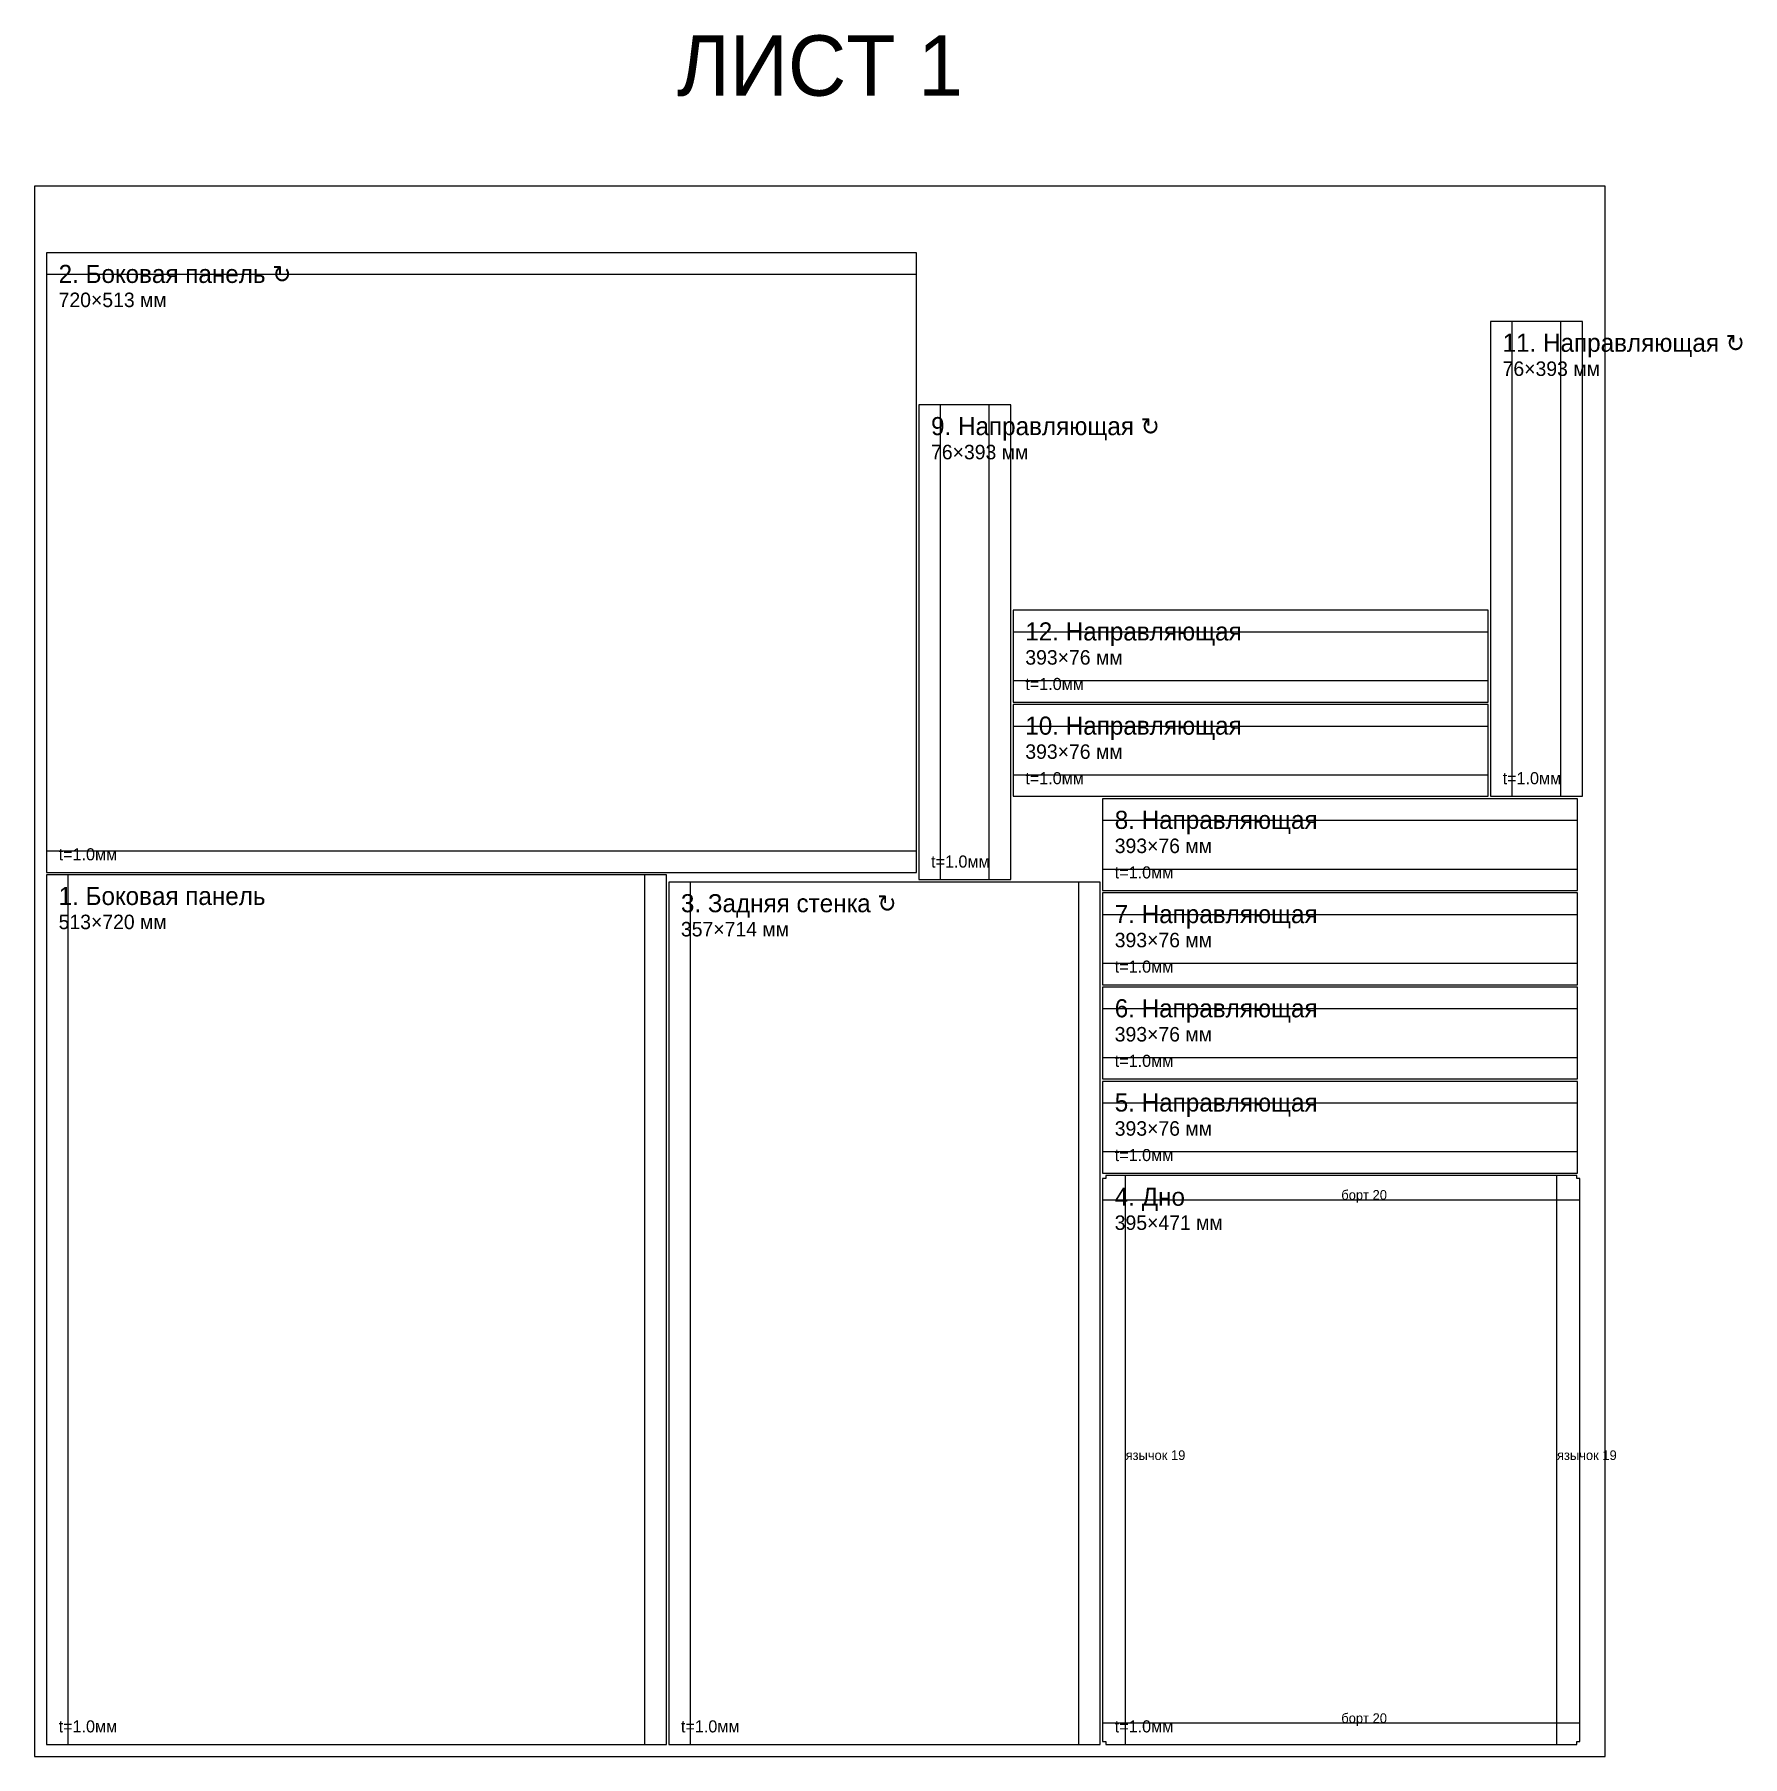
# Model space of a CAD drawing. Header units: metres. Extents: x 0 to 1414, y 0 to 1426.
import ezdxf
from ezdxf.enums import TextEntityAlignment as Align

# ---------------------------------------------------------------- set-up
doc = ezdxf.new("R2010")
doc.units = ezdxf.units.M
doc.linetypes.add('DASHED', pattern=[1.524, 1.27, -0.254])
for name, color, linetype in [('BEND', 4, 'Continuous'), ('SHEET', 1, 'Continuous'), ('TEXT', 7, 'Continuous'), ('Системный слой', 7, 'CONTINUOUS')]:
    doc.layers.add(name, color=color, linetype=linetype)

msp = doc.modelspace()

# ---------------------------------------------------------------- linework, layer by layer
at = {"layer": 'BEND', "color": 4, "linetype": 'DASHED'}
for p, q in [((10, 1227.2), (730, 1227.2)), ((1222.8, 795), (1222.8, 1188)), ((1263.2, 795), (1263.2, 1188)), ((749.8, 726), (749.8, 1119)), ((790.2, 726), (790.2, 1119)), ((810, 931.2), (1203, 931.2)), ((810, 890.8), (1203, 890.8)), ((810, 853.2), (1203, 853.2)), ((810, 812.8), (1203, 812.8)), ((884, 775.2), (1277, 775.2)), ((10, 749.8), (730, 749.8)), ((27.8, 10), (27.8, 730)), ((505.2, 10), (505.2, 730)), ((884, 734.8), (1277, 734.8)), ((542.8, 10), (542.8, 724)), ((864.2, 10), (864.2, 724)), ((884, 697.2), (1277, 697.2)), ((884, 656.8), (1277, 656.8)), ((884, 619.2), (1277, 619.2)), ((884, 578.8), (1277, 578.8)), ((884, 541.2), (1277, 541.2)), ((884, 500.8), (1277, 500.8)), ((903, 10), (903, 481)), ((1260, 10), (1260, 481)), ((884, 461), (1279, 461)), ((884, 27.8), (1279, 27.8))]:
    msp.add_line(p, q, dxfattribs=at)
at = {"layer": 'SHEET', "color": 1}
msp.add_lwpolyline([(0, 0), (1300, 0), (1300, 1300), (0, 1300), (0, 0)], dxfattribs=at)
at = {"layer": 'Системный слой', "color": 7}
for points in [[(10, 732), (730, 732), (730, 1245), (10, 1245), (10, 732)], [(1205, 795), (1281, 795), (1281, 1188), (1205, 1188), (1205, 795)], [(732, 726), (808, 726), (808, 1119), (732, 1119), (732, 726)], [(810, 873), (1203, 873), (1203, 949), (810, 949), (810, 873)], [(810, 795), (1203, 795), (1203, 871), (810, 871), (810, 795)], [(884, 717), (1277, 717), (1277, 793), (884, 793), (884, 717)], [(10, 10), (523, 10), (523, 730), (10, 730), (10, 10)], [(525, 10), (882, 10), (882, 724), (525, 724), (525, 10)], [(884, 639), (1277, 639), (1277, 715), (884, 715), (884, 639)], [(884, 561), (1277, 561), (1277, 637), (884, 637), (884, 561)], [(884, 483), (1277, 483), (1277, 559), (884, 559), (884, 483)], [(884, 12.51), (886.51, 12.51), (886.51, 10), (1276.49, 10), (1276.49, 12.51), (1279, 12.51), (1279, 478.49), (1276.49, 478.49), (1276.49, 481), (886.51, 481), (886.51, 478.49), (884, 478.49), (884, 12.51)]]:
    msp.add_lwpolyline(points, dxfattribs=at)

# ---------------------------------------------------------------- texts
at = {"layer": 'BEND', "color": 4}
for s, p in [('борт 20', (1081.5, 461)), ('язычок 19', (903, 245.5)), ('язычок 19', (1260, 245.5)), ('борт 20', (1081.5, 27.8))]:
    msp.add_text(s, height=8, dxfattribs=at).set_placement(p)
at = {"layer": 'TEXT', "color": 7}
msp.add_text('ЛИСТ 1', height=50, dxfattribs=at).set_placement((650, 1400), align=Align.MIDDLE_CENTER)
for s, p in [('2. Боковая панель ↻', (20, 1220)), ('11. Направляющая ↻', (1215, 1163)), ('9. Направляющая ↻', (742, 1094)), ('12. Направляющая', (820, 924)), ('10. Направляющая', (820, 846)), ('8. Направляющая', (894, 768)), ('1. Боковая панель', (20, 705)), ('3. Задняя стенка ↻', (535, 699)), ('7. Направляющая', (894, 690)), ('6. Направляющая', (894, 612)), ('5. Направляющая', (894, 534)), ('4. Дно', (894, 456))]:
    msp.add_text(s, height=15, dxfattribs=at).set_placement(p)
at = {"layer": 'TEXT', "color": 3}
for s, p in [('720×513 мм', (20, 1200)), ('76×393 мм', (1215, 1143)), ('76×393 мм', (742, 1074)), ('393×76 мм', (820, 904)), ('393×76 мм', (820, 826)), ('393×76 мм', (894, 748)), ('513×720 мм', (20, 685)), ('357×714 мм', (535, 679)), ('393×76 мм', (894, 670)), ('393×76 мм', (894, 592)), ('393×76 мм', (894, 514)), ('395×471 мм', (894, 436))]:
    msp.add_text(s, height=12, dxfattribs=at).set_placement(p)
at = {"layer": 'TEXT', "color": 8}
for p in [(820, 883), (820, 805), (1215, 805), (20, 742), (742, 736), (894, 727), (894, 649), (894, 571), (894, 493), (20, 20), (535, 20), (894, 20)]:
    msp.add_text('t=1.0мм', height=10, dxfattribs=at).set_placement(p)

doc.saveas('drawing.dxf')
